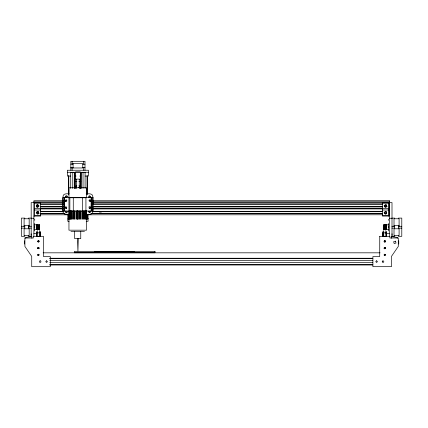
<?xml version="1.0" encoding="UTF-8"?>
<svg xmlns="http://www.w3.org/2000/svg" width="428" height="428" viewBox="0 0 428 428"><rect width="100%" height="100%" fill="white"/><g stroke="black" fill="none" stroke-linecap="round" stroke-linejoin="round"><path stroke-width="0.64" d="M389.298 214.786L389.298 213.62M389.298 213.272L389.298 211.63M389.298 211.282L389.298 204.236M389.298 203.889L389.298 200.721L92.673 200.743M379.748 236.31L379.716 256.559L372.906 256.559L372.9 266.692L391.46 266.681L391.46 256.393L398.281 246.432L398.281 237.995L389.876 237.995L389.876 236.31L379.748 236.32M383.044 232.142L383.044 232.725M36.712 232.051L36.712 236.347M40.141 232.725L40.141 232.142M386.479 232.923L386.479 232.548M37.402 236.181L37.402 236.54L37.391 230.58M37.402 232.383L37.402 233.083M74.97 188.438L75.114 172.463L70.722 172.463M80.967 188.438L81.111 172.463L81.111 188.438M79.062 187.346L78.934 187.106L79.282 187.897L79.774 187.769L79.474 188.122M39.253 226.064C37.075 227.3 35.481 224.363 39.253 225.658M78.287 238.664L77.933 251.086L77.409 238.664M39.253 226.476L37.241 226.476L36.904 226.086M39.253 227.209L37.006 227.182L37.241 226.476M39.012 241.05L38.98 241.745L38.392 242.039L37.808 241.676L37.841 240.991L38.429 240.68L39.018 241.06M386.286 226.086C385.216 227.305 387.912 227.519 383.932 227.209M36.749 205.959C39.05 202.594 38.563 209.527 36.765 205.809M38.145 212.058C39.151 216.038 34.315 211.111 38.253 212.16M385.237 206.772L385.013 206.665A0.728 0.728 0 0 1 384.831 206.494C384.007 203.605 388.212 206.489 385.216 206.761M385.237 213.519L385.013 213.417A0.728 0.728 0 0 1 384.831 213.246C384.002 210.346 388.223 213.235 385.216 213.513M383.932 224.935C387.137 223.71 386.848 227.338 383.932 226.064M88.917 211.058C87.339 212.871 91.501 212.903 89.912 211.058M37.225 229.039L36.888 229.333M383.932 225.856L385.944 225.856L386.286 225.46L383.932 225.358M383.932 228.563C386.34 227.851 387.383 230.002 383.932 229.349M36.888 225.075L37.252 225.535M88.05 218.285L87.959 218.655M36.273 212.47C38.632 218.13 40.419 208.04 36.284 212.422M39.253 228.798L36.888 228.798L37.236 227.209M37.22 228.333L39.253 228.333M386.291 224.984L385.944 225.658L383.932 225.658M36.888 229.569L37.225 228.584L36.888 228.793M385.97 229.066L386.297 229.536L385.96 228.884M66.854 197.42L67.223 196.8L67.009 196.152M67.223 211.833L66.912 211.079M65.291 200.432L65.532 201.406L66.474 201.502A0.883 0.883 0 0 0 66.725 201.294C67.72 199.09 63.515 200.711 66.404 199.983M65.575 211.491L66.056 212.523L67.164 212.058M65.265 200.523L65.254 200.925M65.57 196.468C65.366 197.345 66.848 198.025 65.602 197.041M37.76 255.067L38.22 254.221L39.066 254.687L38.606 255.532L37.76 255.067L37.942 254.382L38.611 254.243L39.066 254.724L38.868 255.382L38.204 255.532L37.75 255.045M385.949 225.331L383.932 225.294M66.838 196.008L65.842 196.061L65.575 196.966M65.885 211.058L65.682 212.202A0.877 0.877 0 0 0 65.848 212.384L66.222 212.561M90.485 201.085L90.415 200.288A0.728 0.728 0 0 0 90.244 200.106C87.034 199.539 90.945 203.428 90.356 200.224M89.008 207.987C93.331 209.137 87.676 204.129 89.313 208.265M90.49 207.837L90.404 207.045A0.728 0.728 0 0 0 90.244 206.863M65.602 196.393L65.682 196.249A0.877 0.877 0 0 1 65.848 196.067L66.222 195.89M65.602 211.411L65.81 211.122M65.377 207.045L65.42 208.056A0.877 0.877 0 0 0 65.602 208.222C68.491 208.794 65.334 204.873 65.302 207.831M75.809 188.133L76.398 187.421A2.338 2.338 0 0 1 76.789 187.164M90.447 201.16L90.303 201.358A0.877 0.877 0 0 1 90.11 201.502L90.041 201.535M90.447 207.912L90.303 208.11A0.877 0.877 0 0 1 90.11 208.265L89.382 208.292M36.851 212.304L36.894 212.234A0.728 0.728 0 0 1 37.059 212.053L37.199 211.956M25.771 237.396L31.865 236.652L31.859 238.278M37.739 247.994L38.103 247.512M76.296 188.25L76.371 187.657M90.073 212.277L90.078 211.213M37.161 229.141L36.888 229.462L39.253 229.478L36.888 229.435M385.96 225.438L386.297 225.075M385.944 225.647L386.286 225.358M89.511 197.554C91.94 196.5 87.735 194.82 88.762 197.255A0.877 0.877 0 0 0 88.944 197.42L89.318 197.554M76.334 187.501L76.805 187.699M89.95 212.384L89.42 212.588M75.863 186.164L75.055 186.892A3.638 3.638 0 0 1 75.574 186.378L76.847 185.688L76.173 185.977M38.001 206.708L38.071 206.665A0.728 0.728 0 0 0 38.258 206.494M38.001 213.46L38.071 213.417A0.728 0.728 0 0 0 38.258 213.246M66.784 212.481L66.923 212.384A0.877 0.877 0 0 0 67.089 212.202M37.199 205.21L37.075 205.29A0.728 0.728 0 0 0 36.894 205.488M66.404 208.292L65.34 207.912M385.163 205.173L385.489 205.108M67.142 214.209L65.639 214.209M89.463 199.956L90.174 200.058M38.675 247.507L37.996 247.593L37.739 248.235L38.145 248.754L38.82 248.668L39.076 248.026L38.675 247.507L38.948 248.529L37.883 248.55M385.489 206.81L385.73 206.772A0.829 0.829 0 0 0 385.96 206.665M385.489 213.556L385.73 213.519A0.829 0.829 0 0 0 385.96 213.417M71.947 163.619L82.77 163.619L82.77 167.974L70.829 167.974M70.829 164.202L73.065 164.202M82.77 164.202L85.001 164.202M70.829 167.385L73.065 167.385M82.77 167.385L85.001 167.385M75.553 171.879L80.282 171.879M67.335 172.27L88.43 172.27M80.683 172.463L85.081 172.463M70.722 176.052L67.335 176.052L67.335 170.242L88.43 170.242L88.43 176.052L85.081 176.052M74.857 176.052L76.109 176.052M79.715 176.052L80.678 176.052M75.553 179.118L80.282 179.118M74.889 181.638L76.885 181.638M78.875 181.638L80.865 181.638M69.133 193.836C67.239 193.761 63.451 193.37 63.066 196.083L63.066 212.176C63.451 214.888 67.239 214.498 69.133 214.423M86.205 193.836C88.168 193.841 92.314 193.178 92.764 196.083L92.764 212.176C92.314 215.081 88.168 214.423 86.205 214.423M68.951 197.763L86.499 197.763L86.499 187.753L68.951 187.753L68.951 230.178L86.499 230.178L86.493 210.849M63.28 200.743L33.882 200.748L33.882 202.278L63.28 202.273M33.882 201.92L63.28 201.914M92.673 201.914L389.298 201.898M92.673 202.273L389.298 202.251M34.631 203.252L40.633 203.252M382.455 203.252L388.458 203.252M40.564 203.91L63.28 203.91M92.673 203.905L382.616 203.889M40.564 204.258L63.28 204.258M92.673 204.252L382.616 204.236M40.564 206.612L63.28 206.612M92.673 206.612L382.616 206.59M385.96 206.59L387.292 206.59M40.564 206.959L63.28 206.959M92.673 206.959L382.616 206.938M40.564 208.596L63.28 208.596M92.673 208.596L382.616 208.575M34.631 208.666L40.633 208.666M382.455 208.666L388.458 208.666M40.564 208.944L63.28 208.944M92.673 208.939L382.616 208.923M34.631 209.998L40.633 209.998M382.455 209.998L388.458 209.998M40.564 211.304L63.28 211.304M92.673 211.304L382.616 211.282M40.564 211.651L63.28 211.646M92.673 211.646L382.616 211.63M99.355 212.069L101.361 212.069M40.564 213.294L63.949 213.294M92.004 213.288L382.616 213.272M37.894 213.642L39.226 213.642M40.564 213.642L64.617 213.636M91.335 213.636L382.616 213.62M40.564 214.808L67.956 214.808M87.997 214.808L382.616 214.786M34.631 215.412L40.633 215.412M382.455 215.412L388.458 215.412M33.887 216.081L40.633 216.081L40.633 202.583L31.185 202.572L31.185 236.652M31.303 218.103L28.489 218.103L28.489 218.762M391.888 218.103L394.696 218.103L394.696 218.762M31.185 218.264L33.887 218.264M389.303 218.264L392 218.264M67.806 218.933L69.015 218.933M86.263 218.933L88.056 218.933M69.02 219.206L69.015 210.849M69.416 219.206L69.416 210.849M69.989 219.206L70.015 210.849M70.39 219.206L70.502 210.849M86.017 219.206L86.017 210.849M86.231 219.206L86.301 210.849M86.499 219.206L86.397 210.849M69.069 221.297L67.806 221.297L67.806 214.203M86.194 221.297L88.056 221.297L88.056 214.209M34.572 224.823L39.253 224.844L39.253 229.569L34.572 229.563M388.613 224.823L383.932 224.855L383.932 229.569L388.613 229.563M36.899 224.935L39.253 224.984M37.236 225.331L36.888 224.861L37.236 225.294L39.253 225.347M36.899 225.358L39.253 225.438L36.899 225.46M383.932 225.46L386.286 225.46M37.247 225.856L39.253 225.856M36.899 226.198L39.253 226.209M383.932 226.198L386.291 226.198M21.4 226.289L24.776 226.289M28.489 226.289L31.303 226.289M391.888 226.289L394.696 226.289M398.409 226.289L401.79 226.289M383.932 226.476L385.944 226.476M36.894 226.947L39.253 226.91M383.932 226.947L386.291 226.947M36.894 227.097L39.253 227.097M383.932 227.097L386.297 227.097M37.231 227.653L39.253 227.653M383.932 227.653L386.297 227.862L383.932 227.942M36.888 227.867L39.253 227.942M36.888 228.006L39.253 228.006M383.932 228.006C386.998 228.236 385.441 227.252 386.297 228.67M21.4 228.124L24.776 228.124M28.489 228.124L31.303 228.124M391.888 228.124L394.696 228.124M398.409 228.124L401.79 228.124M383.932 228.333L385.965 228.333M37.225 228.563L39.253 228.563M36.888 228.686L39.253 228.686M383.932 228.686L386.297 228.686M383.932 228.798L386.297 228.798L385.965 228.563M37.22 228.841L39.253 228.841M383.932 228.841L385.97 228.841M37.22 228.975L39.253 228.975M383.932 228.975L385.97 228.975L386.297 229.333M36.888 229.28L39.253 229.349M386.297 229.435L383.932 229.435L386.297 229.478L385.992 229.001M70.968 231.628L84.466 231.628M33.887 233.431L36.578 233.431M389.303 233.431L386.612 233.431L386.612 235.791M31.303 236.315L28.489 236.315L28.489 235.651M391.888 236.315L394.696 236.315L394.696 235.651M94.567 251.391L134.429 251.391M43.132 252.825L380.064 252.825M49.723 258.245L372.799 258.245M49.723 258.673L372.799 258.673M49.723 260.599L372.799 260.599M49.723 262.642L372.799 262.642M49.723 264.568L372.799 264.568M49.723 264.996L372.799 264.996M37.6 205.108L37.91 205.167M37.6 211.86L37.91 211.914M37.578 206.81L37.354 206.772A0.829 0.829 0 0 1 37.129 206.665M89.415 195.874L89.95 196.067M37.6 213.556L37.354 213.519A0.829 0.829 0 0 1 37.129 213.417M88.66 214.209L89.661 214.305A2.648 2.648 0 0 0 90.158 214.209M65.826 201.567L65.602 201.46A0.877 0.877 0 0 1 65.42 201.294L65.34 201.16M79.003 185.688L81.015 187.186M385.885 205.21L386.024 205.301A0.728 0.728 0 0 1 386.195 205.488L386.238 205.558M385.885 211.956L386.024 212.053A0.728 0.728 0 0 1 386.195 212.234L386.238 212.304M65.174 214.016L64.751 213.733M66.549 200.058L66.608 200.106A0.909 0.909 0 0 1 66.779 200.288M66.854 196.013L66.961 196.104A0.877 0.877 0 0 1 67.089 196.249L67.223 196.618M79.421 187.421L80.009 188.133M80.282 186.378L80.796 186.892M397.414 237.396L391.32 236.652L391.331 238.278M90.201 196.388L90.067 197.255A0.877 0.877 0 0 1 89.885 197.42M384.697 206.285L384.633 205.959M385.789 236.54L385.799 230.58M386.479 236.347L386.484 231.933M36.712 232.923L36.712 232.548L36.712 236.545M399.094 226.894L399.094 218.762L394.017 218.762L394.017 226.894M398.757 240.707L398.757 244.083M398.409 218.762L398.409 218.103L401.79 218.103L401.79 236.315L398.409 236.315L398.409 235.651M398.409 228.787L398.409 225.631L399.094 225.631L394.022 225.615L394.696 225.631L394.696 228.787M397.414 237.84L397.414 238.193M392.032 233.774L392.032 235.454M392 236.652L392 202.572L389.303 202.572L389.303 236.181M389.298 200.727L389.298 201.187M388.613 223.496L388.613 230.922M388.437 202.583L388.437 216.081M388.458 219.313L388.458 220.308M388.458 226.712L388.458 227.707M386.58 231.596L386.58 236.561M386.307 224.823L386.297 229.569M384.767 232.383L384.767 233.083M384.756 236.181L384.756 236.54M383.884 224.823L383.884 229.563M383.734 230.58L383.734 236.54M383.579 224.823L383.579 229.563M383.531 226.364L383.531 228.054M383.039 231.933L383.039 236.545M382.953 231.596L382.953 236.561M382.921 233.495L382.921 235.775M382.83 233.774L382.83 235.454M91.747 197.554L91.747 211.058M91.105 197.554L91.105 211.058M87.435 175.79L87.435 194.43M87.435 214.257L87.435 219.061L87.007 219.061L87.007 214.401M87.007 175.79L87.007 194.43M85.926 197.554L85.926 211.058M85.477 210.849L85.477 219.206L85.407 210.849M85.081 172.27L85.081 188.438M85.001 170.242L85.001 161.308L70.829 161.308L70.829 170.242M84.658 210.849L84.658 219.206L84.551 210.849M83.711 161.308L83.711 164.202M83.711 167.385L83.711 170.242M83.631 210.849L83.631 219.206L83.401 210.849M83.037 172.463L83.037 188.438M82.508 197.554L82.508 211.058M82.374 210.849L82.374 219.206L82.069 219.206L82.069 210.849M80.935 210.849L80.935 219.206L80.619 219.206L80.619 210.849M80.758 231.5L80.758 238.664L74.686 238.664L74.686 231.5M80.678 172.27L80.683 188.438M79.383 210.849L79.383 219.206L79.089 219.206L79.089 210.849M79.266 179.337L79.266 187.988M78.099 210.849L78.099 219.206M77.859 210.849L77.859 219.206L77.586 219.206L77.586 210.849M77.345 210.849L77.345 219.206M76.564 179.337L76.564 187.988M76.355 210.849L76.355 219.206L76.072 219.206L76.072 210.849M75.119 172.27L75.114 188.438M74.83 210.849L74.83 219.206L74.509 219.206L74.509 210.849M74.691 172.463L74.691 188.438M73.365 210.849L73.365 219.206L73.086 219.206L73.086 210.849M73.279 197.554L73.279 211.058M73.065 163.619L73.065 167.974M72.76 172.463L72.76 188.438M72.118 161.308L72.118 164.202M72.118 167.385L72.118 170.242M72.032 210.849L72.032 219.206L71.834 210.849M71.209 210.849L71.209 219.206M70.893 210.849L70.893 219.206L70.791 210.849M70.722 172.27L70.722 188.438M69.86 197.554L69.86 211.058M68.79 175.79L68.79 194.43M68.79 214.401L68.79 219.061L68.368 219.061L68.368 214.305M68.368 175.79L68.368 194.43M64.681 197.554L64.681 211.058M64.034 197.554L64.034 211.058M40.36 233.774L40.36 235.454M40.232 231.596L40.232 236.561M40.152 231.933L40.152 236.545M39.66 226.364L39.66 228.054M39.611 224.823L39.611 229.563M39.451 230.58L39.451 236.54M39.306 224.823L39.306 229.563M38.429 232.383L38.424 233.083M38.429 236.181L38.424 236.54M36.878 224.823L36.878 229.563M36.61 231.596L36.61 236.561M34.727 219.313L34.727 220.308M34.727 226.712L34.727 227.707M34.647 202.583L34.647 216.081M34.572 223.496L34.572 230.922M33.887 202.572L33.887 236.181M31.153 233.774L31.153 235.454M29.174 226.894L29.174 218.762L24.096 218.762L24.096 226.894M28.81 226.888L28.81 227.53M28.489 228.787L28.489 225.631L29.174 225.631L24.102 225.615L24.776 225.631L24.776 228.787M25.771 237.84L25.771 238.193M24.776 218.762L24.776 218.103L21.4 218.103L21.4 236.315L24.776 236.315L24.776 235.651M24.433 240.707L24.433 244.083M78.977 187.164A2.338 2.338 0 0 1 79.367 187.421M91.046 213.733A2.525 2.525 0 0 1 90.624 214.016M90.18 200.004A0.877 0.877 0 0 1 90.362 200.17M66.725 208.056A0.883 0.883 0 0 1 66.474 208.265M24.91 237.995L24.91 246.442L31.731 256.404L31.731 266.692L50.29 266.692L50.29 256.57L43.474 256.57L43.437 236.31L33.314 236.31L33.314 238.005L24.91 237.995M385.789 232.725L385.789 233.083L385.789 232.383L385.789 232.72M382.295 261.176L382.279 262.043L383.017 262.471L383.745 262.064L383.761 261.198L383.017 260.77L382.295 261.176M38.943 206.007C35.529 211.052 35.765 200.775 38.948 205.959M384.151 205.772C386.57 211.357 388.255 201.09 384.151 205.772M384.151 212.523C386.554 218.109 388.303 207.842 384.151 212.523M384.344 247.603L384.157 248.395L384.82 248.802L385.435 248.288L385.125 247.544L384.344 247.603M385.414 254.639L385.195 255.414L384.408 255.452L384.125 254.687L384.74 254.195L385.414 254.639L384.981 255.532L384.135 255.077L384.579 254.232L385.425 254.687M385.446 241.274L385.066 241.986L384.274 241.831L384.173 241.06L384.906 240.707L385.446 241.274M384.521 247.496L384.109 248.186L384.622 248.78L385.366 248.459L385.275 247.657L384.521 247.496L384.109 248.026L384.365 248.668L385.045 248.754L385.451 248.235L385.189 247.593L384.515 247.507M384.403 240.804L384.205 241.745L385.147 241.943L385.344 241.001L384.403 240.804M36.99 229.397L37.177 229.178L36.99 229.397M46.582 260.78L45.732 261.631L46.582 262.482L47.433 261.631L46.582 260.78M376.608 260.77L375.757 261.62L376.608 262.471L377.459 261.62L376.608 260.77M38.279 240.707L37.766 241.167L37.91 241.831L38.547 242.039L39.06 241.574L38.916 240.916L38.279 240.707M384.761 240.68L384.173 241.05L384.21 241.734L384.793 242.039L385.382 241.676L385.344 240.991L384.761 240.68M40.173 260.78L39.43 261.208L39.446 262.075L40.173 262.482L40.911 262.054L40.895 261.187L40.173 260.78M395.461 241.167L393.632 241.724L394.188 243.553L396.018 242.997L395.461 241.167M38.846 247.603L37.889 247.689L37.974 248.647L38.932 248.561L38.846 247.603M93.079 197.554L62.707 197.554L62.707 211.058L93.079 211.058L93.079 197.554M389.196 202.583L382.455 202.583L382.455 216.081L389.196 216.081L389.196 202.583M29.174 228.787L24.096 228.787L24.096 235.651L29.174 235.651L29.174 228.787M399.094 228.787L394.017 228.787L394.017 235.651L399.094 235.651L399.094 228.787M154.979 251.418L74.306 251.418L74.306 252.777L154.979 252.777L154.979 251.418"/></g></svg>
